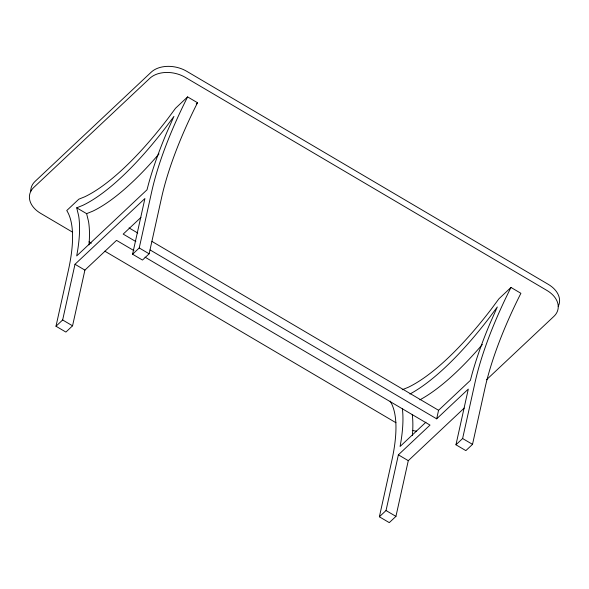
<?xml version="1.0" encoding="UTF-8"?>
<svg xmlns="http://www.w3.org/2000/svg" width="589" height="589" viewBox="0 0 589 589"><rect width="100%" height="100%" fill="white"/><g stroke="black" fill="none" stroke-linecap="round" stroke-linejoin="round"><path stroke-width="0.88" d="M55.992 326.24L68.339 270.535A194.466 59.864 -59.5 0 0 66.756 210.545L78.83 199.185L84.742 196.792A201.961 62.169 -59.5 0 0 167.85 118.639L175.529 108.258L187.604 96.898L197.514 102.729A191.985 59.099 -59.5 0 0 161.482 198.095L149.135 253.8L142.479 260.058L132.569 254.22L144.916 198.522L75.002 264.277L62.648 319.974L55.992 326.24L65.902 332.078L72.557 325.813L84.904 270.115L116.534 240.371L133.953 250.627M132.569 254.22L139.232 247.962L151.579 192.257A191.985 59.099 -59.5 0 1 187.604 96.898M464.228 408.074L408.287 460.672L395.941 516.376L389.277 522.634L379.375 516.796L391.722 461.099A194.466 59.864 -59.5 0 0 390.132 401.109M379.375 516.796L386.031 510.538L398.385 454.833L430.014 425.089L145.034 257.157M150.107 249.964L436.67 418.831L438.562 410.297L470.383 380.376L472.069 374.008A204.074 62.817 -59.5 0 1 489.901 323.692L497.307 306.957L489.334 317.743A201.961 62.169 -59.5 0 1 409.929 394.012M402.213 389.749L408.125 387.356A201.961 62.169 -59.5 0 0 491.233 309.203L498.912 298.814L510.987 287.454L520.897 293.293A191.985 59.099 -59.5 0 0 484.865 388.659L472.518 444.356L465.862 450.622L455.952 444.783L468.299 389.086L436.67 418.831M455.952 444.783L462.615 438.518L474.962 382.821A191.985 59.099 -59.5 0 1 510.987 287.454M196.24 103.929L197.514 102.729M140.985 217.37L123.197 234.105L135.86 241.571M425.935 422.173L400.086 446.484L401.08 440.756A204.074 62.817 -59.5 0 0 402.368 408.692M486.507 379.75L553.903 316.374A25.901 17.891 12.5 0 0 546.938 290.451L185.344 77.373A25.901 17.891 12.5 0 0 149.849 78.285L33.75 187.464A25.901 17.891 12.5 0 0 40.707 213.387L72.359 232.044M76.71 207.821L82.85 205.333A201.961 62.169 -59.5 0 0 165.951 127.18L173.932 116.394L166.525 133.129A204.074 62.817 -59.5 0 0 148.686 183.444L147 189.813L76.703 255.928L77.696 250.2A204.074 62.817 -59.5 0 0 78.646 215.765L76.71 207.821L86.62 213.66L88.556 221.604A204.074 62.817 -59.5 0 1 88.983 244.914M86.62 213.66L92.753 211.171A201.961 62.169 -59.5 0 0 158.993 153.898M129.043 227.906L137.752 233.038M151.999 241.438L438.562 410.297M139.232 247.962L149.135 253.8M462.615 438.518L472.518 444.356M88.976 241.829L91.347 243.228M104.798 251.157L395.97 422.74M75.002 264.277L84.904 270.115M398.385 454.833L408.287 460.672M62.648 319.974L72.557 325.813M386.031 510.538L395.941 516.376M412.271 414.531A204.074 62.817 -59.5 0 1 412.366 435.477M482.376 344.462A201.961 62.169 -59.5 0 1 419.832 399.85M30.753 191.329A25.901 17.891 12.5 0 1 35.097 181.368L151.196 72.189A25.901 17.891 12.5 0 1 186.698 71.276L548.293 284.354A25.901 17.891 12.5 0 1 558.217 306.383M416.504 431.155A25.901 17.891 12.5 0 1 412.337 430.434"/></g></svg>
